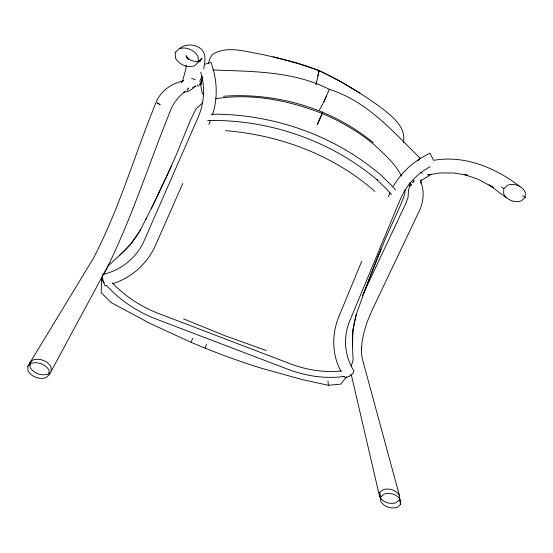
<?xml version="1.0" encoding="UTF-8"?>
<svg xmlns="http://www.w3.org/2000/svg" width="553" height="553" viewBox="0 0 553 553"><rect width="100%" height="100%" fill="white"/><g stroke="black" fill="none" stroke-linecap="round" stroke-linejoin="round"><path stroke-width="0.83" d="M399.432 499.871L395.893 502.815C389.92 504.516 382.842 502.366 379.669 496.815L379.669 492.557L383.208 489.599C389.194 487.884 396.301 490.041 399.46 495.619L399.432 499.871L400.649 504.398L397.082 507.364C391.054 509.078 383.913 506.914 380.72 501.322L380.72 497.029L379.669 492.557M400.649 504.398L400.676 500.112C397.489 494.486 390.321 492.322 384.287 494.043L380.72 497.029M186.672 57.567L186.7 55.839L186.769 57.547M351.286 366.141L353.091 359.782L352.503 346.095L352.973 330.079L354.293 322.116L356.319 314.249L368.028 281.781L376.545 259.993L385.704 238.094L400.607 205.032L404.844 193.958L405.031 189.845M503.804 188.628L503.631 193.716C506.659 200.145 514.511 203.048 521.161 200.967L525.15 197.469L525.35 192.396C522.343 185.932 514.456 183.015 507.792 185.11L503.804 188.628L501.35 186.942M186.23 65.206L185.739 69.367L182.753 80.51L181.266 82.273L183.057 81.056M203.926 94.874L202.191 93.215L200.739 85.307L202.771 77.185M403.344 142.75C406.814 125.932 389.83 114.506 378.307 105.575C362.747 94.667 346.772 84.284 329.733 75.83C308.581 64.791 284.919 59.572 261.776 54.374C245.781 51.802 227.027 45.09 212.221 54.609L209.684 59.116L208.315 63.54M203.677 68.938C204.866 62.275 206.732 53.973 200.933 48.816C194.988 44.095 185.773 43.514 179.732 48.381M316.662 81.367L316.074 84.512L319.178 70.459L296.415 63.077L273.334 56.883M356.319 314.249L352.973 330.079L352.372 338.09L352.503 346.095M202.536 76.998L200.822 84.913M410.132 184.149L408.453 190.502L408.086 197.248L405.854 203.421L362.409 295.613M346.613 376.69L340.793 384.135L328.399 385.31L302.45 379.641L261.362 368.236A303.403 119.925 23.5 0 1 205.198 348.19L206.483 344.077M205.204 348.19L191.193 342.383L192.562 338.277M210.396 120.513L208.785 124.446M212.393 115.01C218.152 98.012 217.184 79.12 210.914 62.392L205.329 64.134M364.005 292.627L381.038 249.05M199.792 81.436L201.956 76.058M361.703 261.272L338.685 317.09C331.641 334.33 331.966 354.701 340.848 371.215M388.337 196.681L390.079 192.879M197.179 85.915L197.532 85.079M319.358 110.13L323.885 101.793L329.332 89.337C366.95 101.054 392.962 131.538 420.066 158.137L417.971 160.805M103.632 274.585L108.457 265.53L125.379 250.039L131.006 243.749L136.059 237.009L140.51 229.854L156.499 198.085L166.75 176.331L176.607 154.052L190.688 119.635L196.184 108.741L202.84 102.692M182.773 183.465L155.379 245.629C147.368 263.56 131.545 277.765 112.805 283.675M323.885 101.793L326.616 95.717M171.734 165.257L151.232 208.771M201.935 80.137L198.555 86.247M102.429 276.853L101.628 278.359L101.206 292.689L110.959 302.477L149.925 323.353L191.193 342.383M183.658 80.655C171.755 83.614 161.352 90.104 156.347 101.8C134.863 153.865 119.469 208.716 93.16 258.68L27.65 366.556L28.113 371.208C31.853 376.973 39.346 379.697 45.934 377.782L49.362 374.581L108.658 264.652C133.245 213.99 150.264 160.052 171.513 107.98C174.603 101.572 179.476 95.766 185.096 91.598M145.861 219.347L146.476 218.235M393.321 186.264C401.761 171.783 414.771 160.19 430.013 153.271L433.441 159.948M140.51 229.854L131.006 243.749L119.213 255.825M421.324 179.988L420.356 180.969L431.257 174.306L427.683 174.879L440.617 172.965L454.054 172.992L467.23 175.183L464.693 174.548M196.163 86.185L194.656 86.531L195.479 86.109C192.292 89.192 188.407 92.178 183.776 92.109M175.183 52.528L179.041 48.74C186.292 46.424 194.518 49.97 198.085 56.634L198.34 62.116L194.483 65.883C187.246 68.178 179.054 64.646 175.474 58.024L175.183 52.528L175.916 52.134M198.34 62.116L202.073 58.196L198.472 61.708L200.663 60.851L195.914 61.59L191.186 60.477L187.025 57.906L188.801 59.717L186.036 56.019M27.65 366.556L31.072 363.328C37.68 361.399 45.201 364.144 48.934 369.936L49.362 374.581M49.576 372.625L47.876 374.208C41.351 376.116 33.927 373.399 30.215 367.683L29.765 363.072L33.159 359.872C39.705 357.964 47.157 360.68 50.855 366.432L51.277 371.035M430.193 166.716C416.844 173.635 406.255 185.469 400.337 199.246L349.724 320.968C342.971 337.074 344.415 356.305 354.01 370.98L352.925 373.482L349.517 376.24L345.805 377.616L343.973 376.8M195.479 86.109L192.548 87.581M215.594 98.717C251.463 93.001 288.659 100.3 322.192 113.483C340.738 121.301 358.185 131.552 373.766 144.319C383.879 153.921 395.132 163.246 401.374 175.992M106.411 285.334C119.883 300.279 137.096 311.629 155.801 318.929L288.804 369.604C306.5 376.185 325.765 379.054 344.533 376.399M342.929 376.676L343.524 376.579M433.829 160.301C464.81 154.93 495.682 167.836 519.861 186.555M341.885 370.945C324.666 372.833 307.157 370.095 290.975 364.047L158.04 313.295C140.877 306.597 125.096 296.325 112.404 282.942M223.495 96.243C276.818 92.33 331.821 108.492 373.22 142.639M211.073 114.236C272.449 113.586 334.586 135.243 381.238 175.349L391.642 185.538L395.485 190.087M207.686 120.526C268.924 119.22 331.06 140.621 377.768 180.416L377.132 179.822L386.609 189.071L391.42 194.704M212.877 69.982C252.203 71.524 293.284 70.971 329.312 89.33L329.332 89.337M225.562 130.66C279.846 135.029 333.818 155.103 374.851 191.449M105.934 285.694L104.787 285.376L103.349 281.94L102.485 277.419L102.692 274.495C120.748 270.431 136.688 257.836 144.126 240.804L198.285 116.911C204.237 102.886 205.308 86.752 200.711 72.18M463.856 174.354L478.214 179.31L493.214 187.426L489.156 184.889L506.507 197.87M266.214 350.505L224.836 335.678L183.555 318.901M191.621 78.298L195.25 79.694M317.809 76.072L319.178 70.459L340.074 81.374L359.906 93.125M420.619 172.508L422.478 173.331M522.502 195.707L525.15 197.469M104.337 282.88L102.264 280.419A3.055 0.809 -36.8 0 1 102.651 279.182M409.932 182.704L411.287 185.345L410.395 182.946M420.57 181.826C424.649 190.377 423.474 200.67 420.121 209.228L371.312 311.857L367.102 322.15L363.888 332.498L362.084 341.657L361.42 349.828L361.441 347.118L361.544 353.823L362.422 359.208L399.46 495.619M420.48 181.633L421.006 182.995L420.944 180.748M409.192 183.465L410.181 186.748M351.217 374.353L379.669 496.815M327.97 381.031L328.399 385.31M351.169 374.457A2.965 1.244 76.6 0 1 350.153 375.411M322.323 112.072L322.205 113.489L317.256 124.695L322.205 113.489L322.323 112.072M188.684 88.121L187.08 90.049L188.684 88.121M413.817 180.921L412.697 182.594L414.162 180.686L413.817 180.921M159.983 104.565L157.266 102.989L159.983 104.565"/></g></svg>
